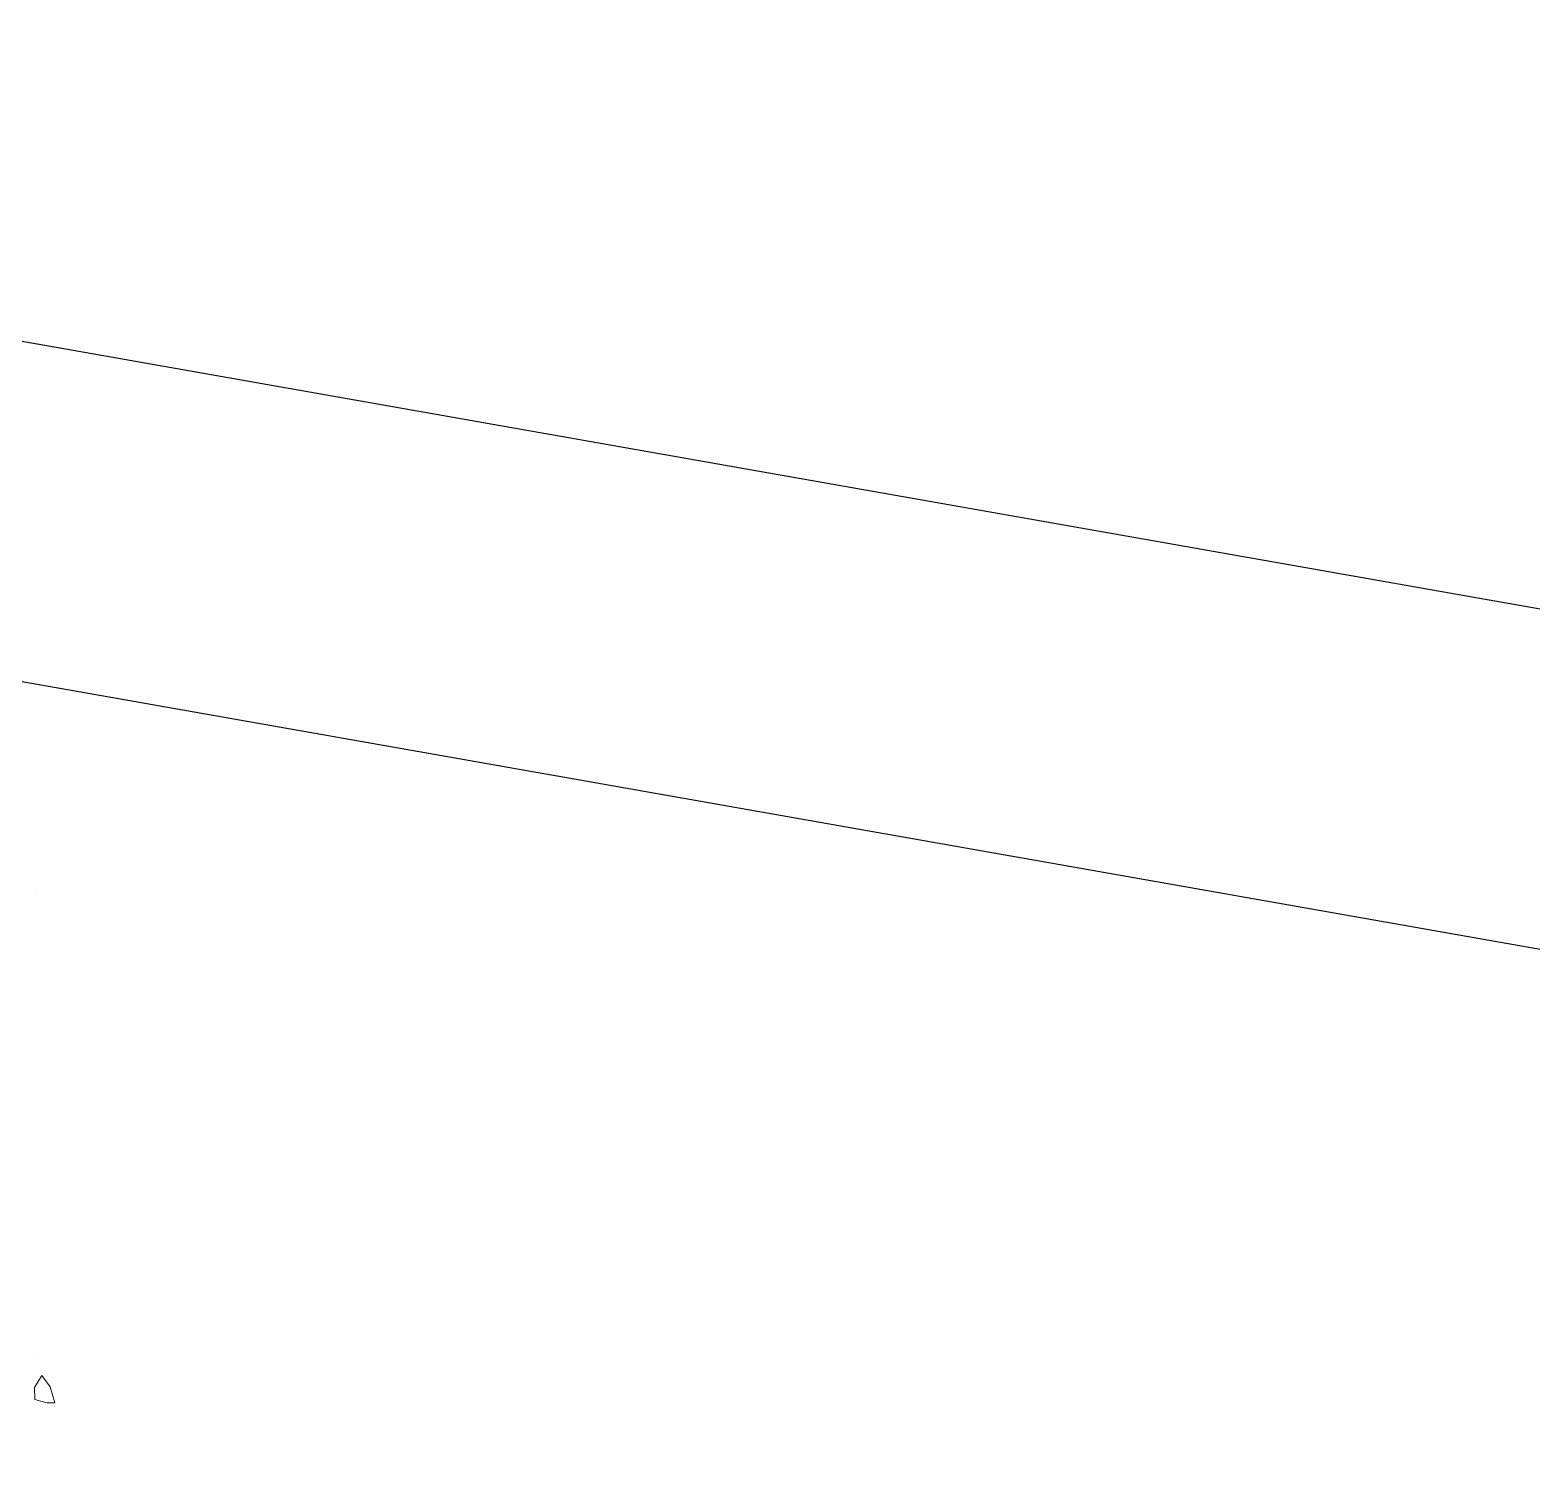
# Model space of a CAD drawing. Header units: millimetres. Extents: x 111 to 1506, y 14 to 566.
# Drawn here: x 257.996 to 260.237, y 204.162 to 206.319 of the extents above; entities that cross this region are included whole.
import ezdxf

# ---------------------------------------------------------------- set-up
doc = ezdxf.new("R2010")
doc.units = ezdxf.units.MM
doc.layers.add('ARBOLES', color=78, linetype='Continuous', lineweight=5)

# ---------------------------------------------------------------- blocks, each defined once
blk = doc.blocks.new('E1E')
at = {"layer": 'ARBOLES', "ltscale": 0.2}
for p, q in [((94.7552, 57.4724), (94.7552, 57.4724)), ((95.072, 56.7062), (95.072, 56.7062))]:
    blk.add_line(p, q, dxfattribs=at)
blk.add_lwpolyline([(94.7091, 57.5459), (94.7315, 57.5481), (94.7402, 57.5286), (94.7359, 57.5033), (94.7142, 57.517), (94.6961, 57.5401)], close=True, dxfattribs=at)

msp = doc.modelspace()

# ---------------------------------------------------------------- linework, layer by layer
for p, q in [((255.3508, 206.31947), (277.66002, 202.38575)), ((254.82998, 205.90359), (275.73552, 202.21738))]:
    msp.add_line(p, q)

# ---------------------------------------------------------------- block references
at = {"layer": 'ARBOLES', "color": 0, "xscale": 0.8310831642732954, "yscale": 0.8310831642732954, "zscale": 0.8310831642732954, "rotation": 157.9147716791316}
msp.add_blockref('E1E', (348.93824, 218.99292), dxfattribs=at)

doc.saveas('drawing.dxf')
